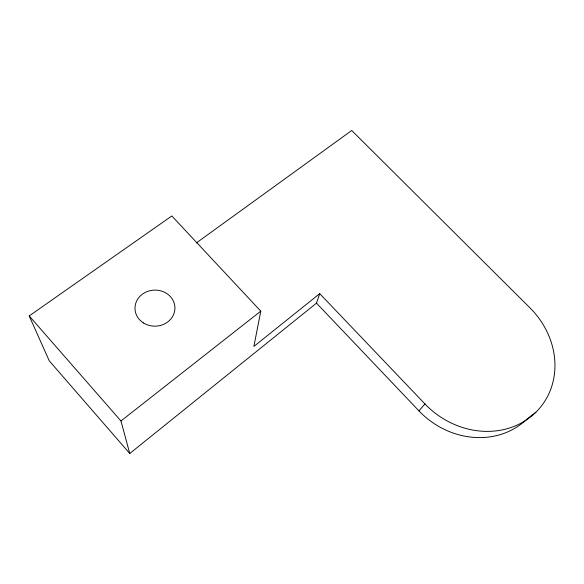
<?xml version="1.0" encoding="UTF-8"?>
<svg xmlns="http://www.w3.org/2000/svg" width="584" height="584" viewBox="0 0 584 584"><rect width="100%" height="100%" fill="white"/><g stroke="black" fill="none" stroke-linecap="round" stroke-linejoin="round"><path stroke-width="0.88" d="M319.733 293.657L316.491 303.14L129.757 453.505L49.275 360.854L29.2 315.922L171.835 215.956L260.785 311.148L253.887 346.421L319.733 293.657L424.948 403.938A80.139 70.992 38.6 0 0 534.199 413.844A80.139 70.992 38.6 0 0 529.907 307.79L351.721 130.495L196.348 242.951M316.491 303.14L418.932 410.866L424.948 403.938M129.757 453.505L120.961 420.976L260.785 311.148M535.871 412.26L527.162 418.859A78.146 69.576 38.8 0 1 418.932 410.866M29.2 315.922L120.961 420.976M143.401 322.908A19.98 18.038 -1.6 0 0 174.85 309.71A19.98 18.038 -1.6 0 0 146.62 291.788A19.98 18.038 -1.6 0 0 143.401 322.908"/></g></svg>
